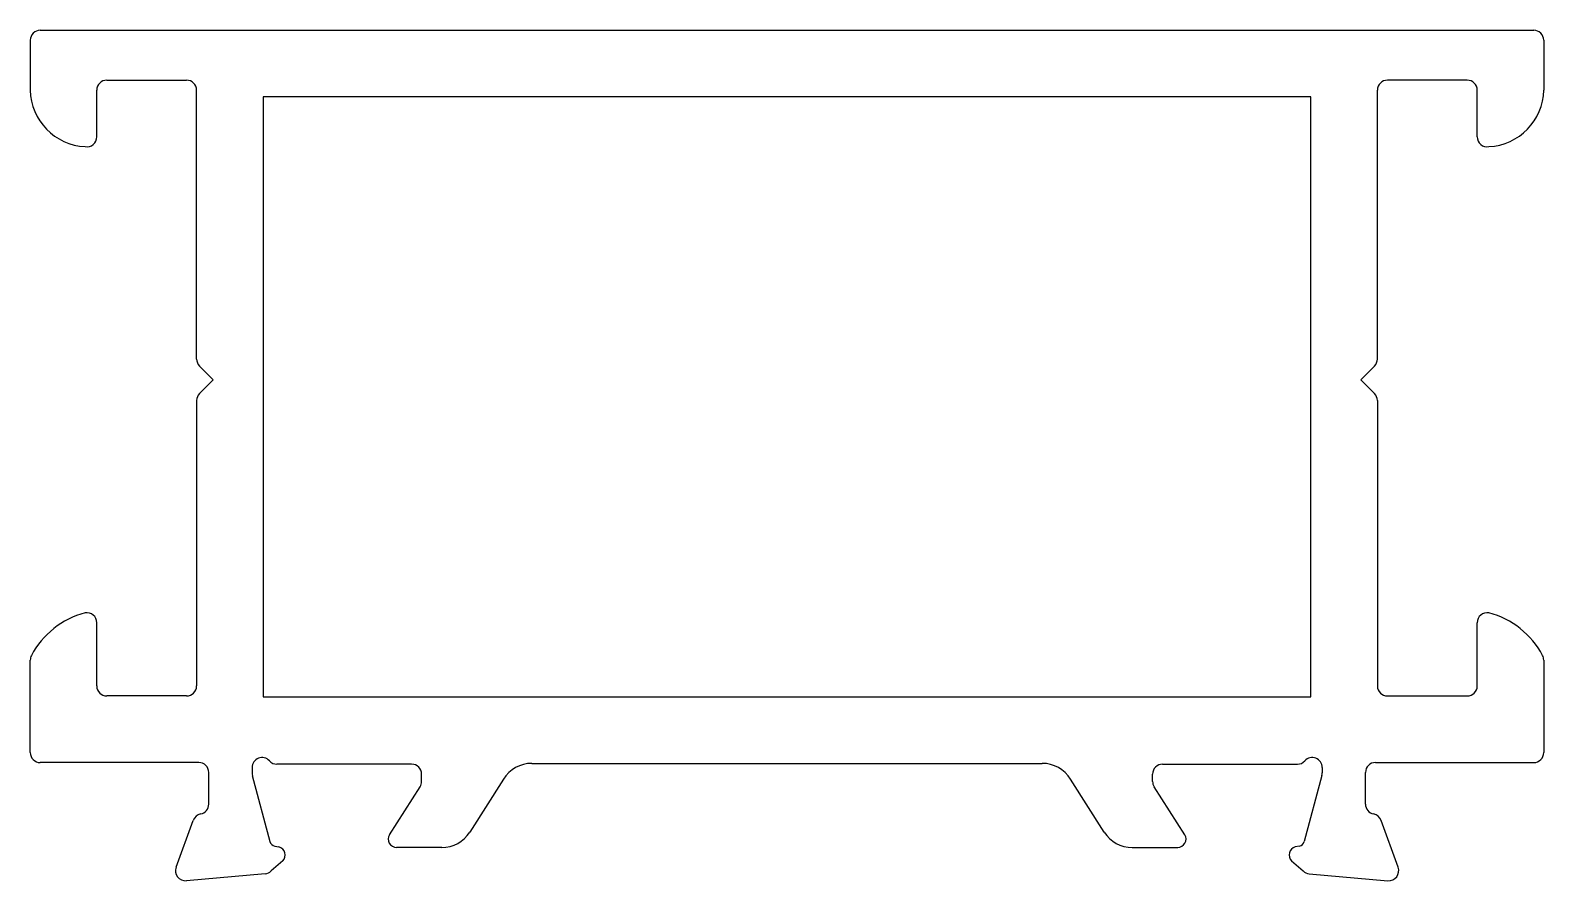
# Model space of a CAD drawing. Extents: x 1669.9 to 1715.4, y 1440.7 to 1466.2.
import ezdxf

# ---------------------------------------------------------------- set-up
doc = ezdxf.new("R2010")
doc.units = 0
doc.layers.get('0').update_dxf_attribs({"linetype": 'CONTINUOUS'})

msp = doc.modelspace()

# ---------------------------------------------------------------- linework, layer by layer
for p, q in [((1670.172, 1466.233), (1715.072, 1466.233)), ((1669.872, 1465.933), (1669.872, 1464.433)), ((1715.372, 1465.933), (1715.372, 1464.433)), ((1672.172, 1464.733), (1674.572, 1464.733)), ((1713.072, 1464.733), (1710.672, 1464.733)), ((1671.872, 1463.033), (1671.872, 1464.433)), ((1674.872, 1456.357), (1674.872, 1464.433)), ((1676.872, 1464.233), (1676.872, 1446.208)), ((1708.372, 1464.233), (1676.872, 1464.233)), ((1708.372, 1446.208), (1708.372, 1464.233)), ((1710.372, 1456.357), (1710.372, 1464.433)), ((1713.372, 1463.033), (1713.372, 1464.433)), ((1674.96, 1456.145), (1675.372, 1455.733)), ((1710.284, 1456.145), (1709.872, 1455.733)), ((1675.372, 1455.733), (1674.96, 1455.321)), ((1709.872, 1455.733), (1710.284, 1455.321)), ((1674.872, 1455.109), (1674.872, 1446.533)), ((1710.372, 1455.109), (1710.372, 1446.533)), ((1671.872, 1446.533), (1671.872, 1448.433)), ((1713.372, 1446.533), (1713.372, 1448.433)), ((1669.872, 1444.533), (1669.872, 1447.308)), ((1715.372, 1447.308), (1715.372, 1444.533)), ((1674.572, 1446.233), (1672.172, 1446.233)), ((1676.872, 1446.208), (1708.372, 1446.208)), ((1710.672, 1446.233), (1713.072, 1446.233)), ((1674.938, 1444.233), (1670.172, 1444.233)), ((1681.338, 1444.183), (1677.285, 1444.183)), ((1684.953, 1444.208), (1700.291, 1444.208)), ((1703.914, 1444.183), (1707.967, 1444.183)), ((1710.314, 1444.233), (1715.072, 1444.233)), ((1675.238, 1442.983), (1675.238, 1443.933)), ((1676.538, 1444.083), (1676.538, 1443.922)), ((1676.548, 1443.845), (1677.079, 1441.863)), ((1681.638, 1443.662), (1681.638, 1443.883)), ((1684.099, 1443.729), (1683.086, 1442.144)), ((1702.158, 1442.144), (1701.145, 1443.729)), ((1703.614, 1443.662), (1703.614, 1443.883)), ((1708.704, 1443.845), (1708.172, 1441.863)), ((1708.714, 1444.083), (1708.714, 1443.922)), ((1710.014, 1442.983), (1710.014, 1443.933)), ((1680.67, 1442.063), (1681.594, 1443.506)), ((1704.581, 1442.063), (1703.658, 1443.506)), ((1674.256, 1441.086), (1674.769, 1442.496)), ((1710.996, 1441.086), (1710.482, 1442.496)), ((1677.22, 1441.721), (1677.348, 1441.699)), ((1682.243, 1441.683), (1680.884, 1441.683)), ((1703.001, 1441.683), (1704.368, 1441.683)), ((1708.031, 1441.721), (1707.903, 1441.699)), ((1677.461, 1441.28), (1677.115, 1440.978)), ((1707.791, 1441.28), (1708.136, 1440.978)), ((1676.929, 1440.891), (1674.564, 1440.684)), ((1708.322, 1440.891), (1710.688, 1440.684))]:
    msp.add_line(p, q)
for centre, radius, start, end in [((1670.172, 1465.933), 0.3, 90, 180), ((1715.072, 1465.933), 0.3, 0, 90), ((1672.172, 1464.433), 0.3, 90, 180), ((1674.572, 1464.433), 0.3, 360, 90), ((1710.672, 1464.433), 0.3, 90, 180), ((1713.072, 1464.433), 0.3, 360, 90), ((1671.603, 1464.467), 1.731, 181.1281, 267.2184), ((1713.641, 1464.467), 1.731, 272.7816, 358.8719), ((1671.572, 1463.033), 0.3, 259.8358, 0), ((1713.672, 1463.033), 0.3, 180, 280.1642), ((1675.172, 1456.357), 0.3, 180, 225), ((1710.072, 1456.357), 0.3, 315, 0), ((1675.172, 1455.109), 0.3, 135, 180), ((1710.072, 1455.109), 0.3, 0, 45), ((1672.157, 1446.269), 2.54, 104.5345, 152.3516), ((1671.574, 1448.435), 0.298, 359.5728, 100.5914), ((1713.67, 1448.435), 0.298, 79.4086, 180.4272), ((1713.087, 1446.269), 2.54, 27.6484, 75.4655), ((1670.172, 1447.308), 0.3, 152.3516, 180), ((1715.072, 1447.308), 0.3, 0, 27.6484), ((1672.172, 1446.533), 0.3, 180, 270), ((1674.572, 1446.533), 0.3, 270, 0), ((1710.672, 1446.533), 0.3, 180, 270), ((1713.072, 1446.533), 0.3, 270, 0), ((1670.172, 1444.533), 0.3, 180, 270), ((1674.938, 1443.933), 0.3, 0, 90), ((1676.838, 1444.083), 0.3, 41.8103, 180), ((1677.285, 1444.483), 0.3, 221.8103, 270), ((1681.338, 1443.883), 0.3, 360, 90), ((1684.953, 1443.208), 1, 90, 148.6), ((1700.291, 1443.208), 1, 31.4, 90), ((1703.914, 1443.883), 0.3, 90, 180), ((1707.967, 1444.483), 0.3, 270, 318.1897), ((1708.414, 1444.083), 0.3, 0, 138.1897), ((1710.314, 1443.933), 0.3, 90, 180), ((1715.072, 1444.533), 0.3, 270, 0), ((1676.838, 1443.922), 0.3, 180, 195), ((1708.414, 1443.922), 0.3, 345, 360), ((1681.338, 1443.662), 0.3, 328.6045, 0), ((1703.914, 1443.662), 0.3, 180, 211.3955), ((1674.938, 1442.983), 0.3, 280.9043, 0), ((1710.314, 1442.983), 0.3, 180, 259.0957), ((1675.051, 1442.394), 0.3, 100.9043, 160), ((1710.2, 1442.394), 0.3, 20, 79.0957), ((1680.884, 1441.933), 0.25, 148.6045, 270), ((1682.243, 1442.683), 1, 270, 327.3963), ((1703.001, 1442.683), 1, 212.6037, 270), ((1704.368, 1441.933), 0.25, 270, 31.3955), ((1677.272, 1441.915), 0.2, 195, 255), ((1677.284, 1441.457), 0.25, 315, 75), ((1707.967, 1441.457), 0.25, 105, 225), ((1707.979, 1441.915), 0.2, 285, 345), ((1674.538, 1440.983), 0.3, 160, 275), ((1710.714, 1440.983), 0.3, 265, 20), ((1676.903, 1441.19), 0.3, 275, 315), ((1708.348, 1441.19), 0.3, 225, 265)]:
    msp.add_arc(centre, radius, start, end)

doc.saveas('drawing.dxf')
